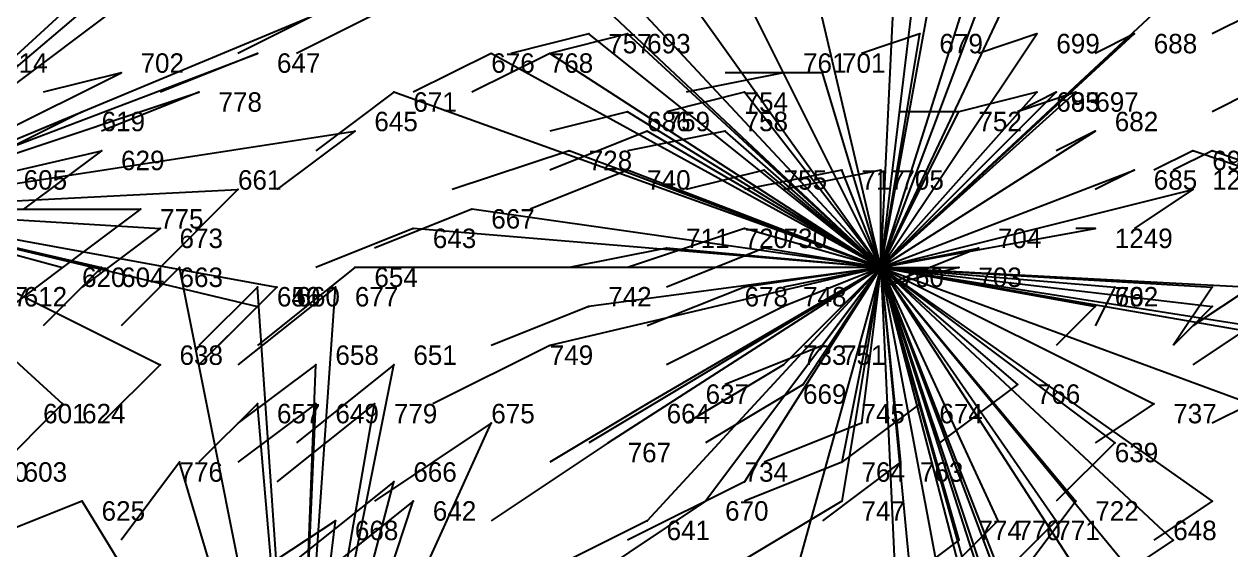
# Model space of a CAD drawing. Extents: x 13.668 to 13.876, y -34.05 to -33.931.
# Drawn here: x 13.737 to 13.799, y -33.9985 to -33.9715 of the extents above; entities that cross this region are included whole.
import ezdxf

# ---------------------------------------------------------------- set-up
doc = ezdxf.new("R2010")
doc.units = 0
for name, color, linetype in [('Facilities', 3, 'CONTINUOUS'), ('Facilities_lines', 3, 'CONTINUOUS'), ('Normals', 1, 'CONTINUOUS'), ('Source_points', 5, 'CONTINUOUS'), ('Text', 3, 'CONTINUOUS')]:
    doc.layers.add(name, color=color, linetype=linetype)

msp = doc.modelspace()

# ---------------------------------------------------------------- linework, layer by layer
at = {"layer": 'Facilities', "color": 3}
msp.add_point((13.781, -33.984, -1.215), dxfattribs=at)
at = {"layer": 'Facilities_lines', "color": 3}
for p, q in [((13.781, -33.984, -1.215), (13.784, -33.959, -1.215)), ((13.781, -33.984, -1.215), (13.785, -33.962, -1.215)), ((13.781, -33.984, -1.215), (13.782, -33.963, -1.215)), ((13.781, -33.984, -1.215), (13.787, -33.965, -1.215)), ((13.781, -33.984, -1.215), (13.777, -33.967, -1.214)), ((13.781, -33.984, -1.215), (13.789, -33.967, -1.214)), ((13.781, -33.984, -1.215), (13.764, -33.968, -1.216)), ((13.781, -33.984, -1.215), (13.773, -33.968, -1.215)), ((13.781, -33.984, -1.215), (13.787, -33.968, -1.214)), ((13.728, -33.981, -1.217), (13.744, -33.969, -1.216)), ((13.781, -33.984, -1.215), (13.767, -33.969, -1.216)), ((13.728, -33.981, -1.217), (13.741, -33.97, -1.217)), ((13.728, -33.981, -1.217), (13.74, -33.97, -1.216)), ((13.781, -33.984, -1.215), (13.771, -33.97, -1.215)), ((13.781, -33.984, -1.215), (13.796, -33.97, -1.214)), ((13.728, -33.981, -1.217), (13.752, -33.971, -1.216)), ((13.781, -33.984, -1.215), (13.766, -33.972, -1.215)), ((13.781, -33.984, -1.215), (13.768, -33.972, -1.216)), ((13.781, -33.984, -1.215), (13.783, -33.972, -1.214)), ((13.781, -33.984, -1.215), (13.794, -33.972, -1.214)), ((13.781, -33.984, -1.215), (13.789, -33.972, -1.215)), ((13.728, -33.981, -1.217), (13.749, -33.973, -1.216)), ((13.781, -33.984, -1.215), (13.761, -33.973, -1.216)), ((13.781, -33.984, -1.215), (13.764, -33.973, -1.215)), ((13.728, -33.981, -1.217), (13.742, -33.974, -1.217)), ((13.781, -33.984, -1.215), (13.776, -33.974, -1.215)), ((13.781, -33.984, -1.215), (13.778, -33.974, -1.214)), ((13.728, -33.981, -1.217), (13.746, -33.975, -1.216)), ((13.781, -33.984, -1.215), (13.756, -33.975, -1.216)), ((13.781, -33.984, -1.215), (13.774, -33.975, -1.214)), ((13.781, -33.984, -1.215), (13.789, -33.975, -1.214)), ((13.781, -33.984, -1.215), (13.79, -33.975, -1.215)), ((13.781, -33.984, -1.215), (13.791, -33.975, -1.214)), ((13.728, -33.981, -1.217), (13.74, -33.976, -1.216)), ((13.781, -33.984, -1.215), (13.768, -33.976, -1.216)), ((13.781, -33.984, -1.215), (13.785, -33.976, -1.214)), ((13.728, -33.981, -1.217), (13.754, -33.977, -1.216)), ((13.781, -33.984, -1.215), (13.769, -33.977, -1.215)), ((13.781, -33.984, -1.215), (13.773, -33.977, -1.216)), ((13.781, -33.984, -1.215), (13.792, -33.977, -1.215)), ((13.728, -33.981, -1.217), (13.741, -33.978, -1.217)), ((13.781, -33.984, -1.215), (13.765, -33.978, -1.216)), ((13.838, -33.992, -1.213), (13.797, -33.978, -1.215)), ((13.838, -33.992, -1.213), (13.798, -33.978, -1.214)), ((13.781, -33.984, -1.215), (13.768, -33.979, -1.215)), ((13.781, -33.984, -1.215), (13.775, -33.979, -1.216)), ((13.781, -33.984, -1.215), (13.779, -33.979, -1.215)), ((13.781, -33.984, -1.215), (13.794, -33.979, -1.214)), ((13.781, -33.984, -1.215), (13.781, -33.979, -1.215)), ((13.728, -33.981, -1.217), (13.748, -33.98, -1.216)), ((13.781, -33.984, -1.215), (13.797, -33.98, -1.213)), ((13.728, -33.981, -1.217), (13.741, -33.984, -1.217)), ((13.728, -33.981, -1.217), (13.739, -33.984, -1.217)), ((13.728, -33.981, -1.217), (13.739, -33.991, -1.217)), ((13.728, -33.981, -1.217), (13.744, -33.989, -1.216)), ((13.728, -33.981, -1.217), (13.749, -33.986, -1.216)), ((13.728, -33.981, -1.217), (13.75, -33.985, -1.216)), ((13.728, -33.981, -1.217), (13.744, -33.982, -1.216)), ((13.728, -33.981, -1.217), (13.743, -33.981, -1.217)), ((13.781, -33.984, -1.215), (13.76, -33.981, -1.215)), ((13.781, -33.984, -1.215), (13.757, -33.982, -1.216)), ((13.781, -33.984, -1.215), (13.774, -33.982, -1.215)), ((13.781, -33.984, -1.215), (13.792, -33.982, -1.213)), ((13.781, -33.984, -1.215), (13.77, -33.983, -1.215)), ((13.781, -33.984, -1.215), (13.775, -33.983, -1.216)), ((13.781, -33.984, -1.215), (13.786, -33.983, -1.215)), ((13.751, -34.014, -1.217), (13.745, -33.984, -1.217)), ((13.781, -33.984, -1.215), (13.754, -33.984, -1.216)), ((13.781, -33.984, -1.215), (13.764, -33.988, -1.215)), ((13.781, -33.984, -1.215), (13.766, -33.986, -1.216)), ((13.781, -33.984, -1.215), (13.767, -33.993, -1.215)), ((13.781, -33.984, -1.215), (13.769, -33.997, -1.216)), ((13.781, -33.984, -1.215), (13.769, -33.991, -1.215)), ((13.781, -33.984, -1.215), (13.771, -33.99, -1.215)), ((13.781, -33.984, -1.215), (13.772, -33.996, -1.215)), ((13.781, -33.984, -1.215), (13.774, -33.985, -1.214)), ((13.781, -33.984, -1.215), (13.774, -33.995, -1.215)), ((13.781, -33.984, -1.215), (13.776, -33.989, -1.215)), ((13.781, -33.984, -1.215), (13.776, -33.986, -1.216)), ((13.781, -33.984, -1.215), (13.776, -34.002, -1.215)), ((13.781, -33.984, -1.215), (13.777, -33.99, -1.216)), ((13.781, -33.984, -1.215), (13.778, -33.988, -1.214)), ((13.781, -33.984, -1.215), (13.779, -33.996, -1.216)), ((13.781, -33.984, -1.215), (13.779, -33.994, -1.215)), ((13.781, -33.984, -1.215), (13.78, -33.992, -1.216)), ((13.781, -33.984, -1.215), (13.784, -34, -1.216)), ((13.781, -33.984, -1.215), (13.804, -33.988, -1.214)), ((13.781, -33.984, -1.215), (13.796, -33.998, -1.214)), ((13.781, -33.984, -1.215), (13.798, -33.986, -1.214)), ((13.781, -33.984, -1.215), (13.793, -33.985, -1.214)), ((13.781, -33.984, -1.215), (13.8, -33.991, -1.214)), ((13.781, -33.984, -1.215), (13.785, -33.984, -1.214)), ((13.781, -33.984, -1.215), (13.787, -34.002, -1.216)), ((13.781, -33.984, -1.215), (13.793, -33.993, -1.215)), ((13.781, -33.984, -1.215), (13.788, -34.002, -1.215)), ((13.781, -33.984, -1.215), (13.783, -33.991, -1.215)), ((13.781, -33.984, -1.215), (13.795, -34.001, -1.216)), ((13.781, -33.984, -1.215), (13.79, -34.008, -1.215)), ((13.781, -33.984, -1.215), (13.787, -34.007, -1.215)), ((13.781, -33.984, -1.215), (13.791, -33.996, -1.214)), ((13.781, -33.984, -1.215), (13.783, -34.005, -1.215)), ((13.781, -33.984, -1.215), (13.798, -33.985, -1.215)), ((13.781, -33.984, -1.215), (13.795, -33.991, -1.215)), ((13.781, -33.984, -1.215), (13.8, -33.987, -1.215)), ((13.781, -33.984, -1.215), (13.782, -34.006, -1.215)), ((13.781, -33.984, -1.215), (13.792, -34.001, -1.214)), ((13.781, -33.984, -1.215), (13.792, -33.986, -1.215)), ((13.781, -33.984, -1.215), (13.782, -33.994, -1.214)), ((13.781, -33.984, -1.215), (13.788, -33.99, -1.214)), ((13.781, -33.984, -1.215), (13.787, -33.997, -1.214)), ((13.781, -33.984, -1.215), (13.79, -33.997, -1.214)), ((13.781, -33.984, -1.215), (13.798, -33.996, -1.215)), ((13.781, -33.984, -1.215), (13.785, -33.998, -1.215)), ((13.781, -33.984, -1.215), (13.789, -34.009, -1.215)), ((13.781, -33.984, -1.215), (13.788, -34.009, -1.215)), ((13.781, -33.984, -1.215), (13.8, -33.985, -1.213)), ((13.751, -34.014, -1.217), (13.749, -33.985, -1.217)), ((13.751, -34.014, -1.217), (13.753, -33.985, -1.217)), ((13.751, -34.014, -1.217), (13.756, -33.989, -1.216)), ((13.751, -34.014, -1.217), (13.752, -33.989, -1.217)), ((13.751, -34.014, -1.217), (13.749, -33.991, -1.217)), ((13.751, -34.014, -1.217), (13.752, -33.991, -1.216)), ((13.751, -34.014, -1.217), (13.755, -33.991, -1.217)), ((13.751, -34.014, -1.217), (13.761, -33.992, -1.217)), ((13.751, -34.014, -1.217), (13.745, -33.994, -1.217)), ((13.751, -34.014, -1.217), (13.756, -33.995, -1.217)), ((13.751, -34.014, -1.217), (13.74, -33.996, -1.217)), ((13.751, -34.014, -1.217), (13.757, -33.996, -1.216)), ((13.751, -34.014, -1.217), (13.753, -33.997, -1.217))]:
    msp.add_line(p, q, dxfattribs=at)
at = {"layer": 'Normals', "color": 1}
for p, q in [((13.752, -33.971, -1.216), (13.748, -33.973, -1.116)), ((13.755, -33.971, -1.215), (13.751, -33.973, -1.115)), ((13.8, -33.971, -1.213), (13.798, -33.972, -1.113)), ((13.766, -33.972, -1.215), (13.762, -33.973, -1.115)), ((13.768, -33.972, -1.216), (13.764, -33.973, -1.116)), ((13.783, -33.972, -1.214), (13.78, -33.973, -1.114)), ((13.789, -33.972, -1.215), (13.786, -33.973, -1.115)), ((13.794, -33.972, -1.214), (13.792, -33.973, -1.114)), ((13.749, -33.973, -1.216), (13.744, -33.975, -1.116)), ((13.761, -33.973, -1.216), (13.757, -33.975, -1.116)), ((13.764, -33.973, -1.215), (13.76, -33.975, -1.115)), ((13.742, -33.974, -1.217), (13.738, -33.975, -1.117)), ((13.776, -33.974, -1.215), (13.771, -33.975, -1.115)), ((13.778, -33.974, -1.214), (13.773, -33.974, -1.114)), ((13.746, -33.975, -1.216), (13.741, -33.977, -1.116)), ((13.756, -33.975, -1.216), (13.752, -33.978, -1.116)), ((13.774, -33.975, -1.214), (13.77, -33.976, -1.114)), ((13.789, -33.975, -1.214), (13.785, -33.976, -1.114)), ((13.79, -33.975, -1.215), (13.788, -33.976, -1.115)), ((13.791, -33.975, -1.214), (13.788, -33.976, -1.114)), ((13.8, -33.975, -1.214), (13.798, -33.976, -1.114)), ((13.74, -33.976, -1.216), (13.736, -33.978, -1.116)), ((13.768, -33.976, -1.216), (13.764, -33.977, -1.116)), ((13.785, -33.976, -1.214), (13.782, -33.976, -1.114)), ((13.754, -33.977, -1.216), (13.75, -33.98, -1.116)), ((13.769, -33.977, -1.215), (13.764, -33.979, -1.115)), ((13.773, -33.977, -1.216), (13.768, -33.978, -1.116)), ((13.792, -33.977, -1.215), (13.79, -33.978, -1.115)), ((13.741, -33.978, -1.217), (13.737, -33.981, -1.117)), ((13.765, -33.978, -1.216), (13.759, -33.98, -1.116)), ((13.797, -33.978, -1.215), (13.795, -33.979, -1.115)), ((13.798, -33.978, -1.214), (13.796, -33.979, -1.114)), ((13.768, -33.979, -1.215), (13.763, -33.981, -1.115)), ((13.775, -33.979, -1.216), (13.771, -33.98, -1.116)), ((13.779, -33.979, -1.215), (13.774, -33.98, -1.115)), ((13.781, -33.979, -1.215), (13.776, -33.98, -1.115)), ((13.794, -33.979, -1.214), (13.792, -33.98, -1.114)), ((13.748, -33.98, -1.216), (13.744, -33.984, -1.116)), ((13.797, -33.98, -1.213), (13.794, -33.982, -1.113)), ((13.743, -33.981, -1.217), (13.739, -33.984, -1.117)), ((13.76, -33.981, -1.215), (13.755, -33.983, -1.115)), ((13.744, -33.982, -1.216), (13.74, -33.985, -1.116)), ((13.757, -33.982, -1.216), (13.752, -33.984, -1.116)), ((13.774, -33.982, -1.215), (13.768, -33.984, -1.115)), ((13.792, -33.982, -1.213), (13.791, -33.982, -1.113)), ((13.77, -33.983, -1.215), (13.765, -33.984, -1.115)), ((13.775, -33.983, -1.216), (13.77, -33.985, -1.116)), ((13.786, -33.983, -1.215), (13.781, -33.985, -1.115)), ((13.739, -33.984, -1.217), (13.735, -33.987, -1.117)), ((13.741, -33.984, -1.217), (13.738, -33.987, -1.117)), ((13.745, -33.984, -1.217), (13.742, -33.987, -1.117)), ((13.754, -33.984, -1.216), (13.749, -33.988, -1.116)), ((13.781, -33.984, -1.215), (13.776, -33.985, -1.115)), ((13.785, -33.984, -1.214), (13.781, -33.985, -1.114)), ((13.749, -33.985, -1.217), (13.746, -33.988, -1.117)), ((13.75, -33.985, -1.216), (13.747, -33.988, -1.116)), ((13.753, -33.985, -1.217), (13.748, -33.989, -1.117)), ((13.774, -33.985, -1.214), (13.769, -33.987, -1.114)), ((13.793, -33.985, -1.214), (13.792, -33.987, -1.114)), ((13.798, -33.985, -1.215), (13.796, -33.988, -1.115)), ((13.8, -33.985, -1.213), (13.797, -33.987, -1.113)), ((13.749, -33.986, -1.216), (13.746, -33.989, -1.116)), ((13.766, -33.986, -1.216), (13.761, -33.988, -1.116)), ((13.776, -33.986, -1.216), (13.77, -33.989, -1.116)), ((13.792, -33.986, -1.215), (13.79, -33.988, -1.115)), ((13.798, -33.986, -1.214), (13.796, -33.988, -1.114)), ((13.8, -33.987, -1.215), (13.797, -33.989, -1.115)), ((13.764, -33.988, -1.215), (13.758, -33.991, -1.115)), ((13.778, -33.988, -1.214), (13.773, -33.99, -1.114)), ((13.744, -33.989, -1.216), (13.741, -33.992, -1.116)), ((13.752, -33.989, -1.217), (13.748, -33.992, -1.117)), ((13.756, -33.989, -1.216), (13.751, -33.993, -1.116)), ((13.776, -33.989, -1.215), (13.771, -33.992, -1.115)), ((13.771, -33.99, -1.215), (13.766, -33.993, -1.115)), ((13.777, -33.99, -1.216), (13.772, -33.993, -1.116)), ((13.788, -33.99, -1.214), (13.784, -33.993, -1.114)), ((13.739, -33.991, -1.217), (13.735, -33.995, -1.117)), ((13.749, -33.991, -1.217), (13.746, -33.994, -1.117)), ((13.752, -33.991, -1.216), (13.748, -33.994, -1.116)), ((13.755, -33.991, -1.217), (13.75, -33.995, -1.117)), ((13.769, -33.991, -1.215), (13.764, -33.994, -1.115)), ((13.783, -33.991, -1.215), (13.779, -33.994, -1.115)), ((13.795, -33.991, -1.215), (13.792, -33.993, -1.115)), ((13.8, -33.991, -1.214), (13.798, -33.992, -1.114)), ((13.761, -33.992, -1.217), (13.755, -33.996, -1.117)), ((13.78, -33.992, -1.216), (13.775, -33.994, -1.116)), ((13.767, -33.993, -1.215), (13.761, -33.997, -1.115)), ((13.793, -33.993, -1.215), (13.79, -33.996, -1.115)), ((13.745, -33.994, -1.217), (13.742, -33.998, -1.117)), ((13.779, -33.994, -1.215), (13.774, -33.996, -1.115)), ((13.782, -33.994, -1.214), (13.778, -33.997, -1.114)), ((13.756, -33.995, -1.217), (13.751, -33.999, -1.117)), ((13.774, -33.995, -1.215), (13.768, -33.998, -1.115)), ((13.74, -33.996, -1.217), (13.735, -33.998, -1.117)), ((13.757, -33.996, -1.216), (13.752, -34, -1.116)), ((13.772, -33.996, -1.215), (13.766, -34, -1.115)), ((13.779, -33.996, -1.216), (13.774, -33.999, -1.116)), ((13.791, -33.996, -1.214), (13.788, -34, -1.114)), ((13.798, -33.996, -1.215), (13.795, -33.998, -1.115)), ((13.753, -33.997, -1.217), (13.75, -33.999, -1.117)), ((13.769, -33.997, -1.216), (13.763, -34, -1.116)), ((13.787, -33.997, -1.214), (13.784, -34, -1.114)), ((13.79, -33.997, -1.214), (13.787, -34, -1.114)), ((13.785, -33.998, -1.215), (13.781, -34.001, -1.115)), ((13.796, -33.998, -1.214), (13.793, -34, -1.114))]:
    msp.add_line(p, q, dxfattribs=at)
at = {"layer": 'Source_points', "color": 5}
for p in [(13.766, -33.972, -1.215), (13.768, -33.972, -1.216), (13.783, -33.972, -1.214), (13.789, -33.972, -1.215), (13.794, -33.972, -1.214), (13.749, -33.973, -1.216), (13.761, -33.973, -1.216), (13.764, -33.973, -1.215), (13.742, -33.974, -1.217), (13.776, -33.974, -1.215), (13.778, -33.974, -1.214), (13.746, -33.975, -1.216), (13.756, -33.975, -1.216), (13.774, -33.975, -1.214), (13.789, -33.975, -1.214), (13.79, -33.975, -1.215), (13.791, -33.975, -1.214), (13.74, -33.976, -1.216), (13.768, -33.976, -1.216), (13.785, -33.976, -1.214), (13.754, -33.977, -1.216), (13.769, -33.977, -1.215), (13.773, -33.977, -1.216), (13.792, -33.977, -1.215), (13.741, -33.978, -1.217), (13.765, -33.978, -1.216), (13.797, -33.978, -1.215), (13.798, -33.978, -1.214), (13.768, -33.979, -1.215), (13.775, -33.979, -1.216), (13.779, -33.979, -1.215), (13.781, -33.979, -1.215), (13.794, -33.979, -1.214), (13.748, -33.98, -1.216), (13.797, -33.98, -1.213), (13.743, -33.981, -1.217), (13.76, -33.981, -1.215), (13.744, -33.982, -1.216), (13.757, -33.982, -1.216), (13.774, -33.982, -1.215), (13.792, -33.982, -1.213), (13.77, -33.983, -1.215), (13.775, -33.983, -1.216), (13.786, -33.983, -1.215), (13.739, -33.984, -1.217), (13.741, -33.984, -1.217), (13.745, -33.984, -1.217), (13.754, -33.984, -1.216), (13.785, -33.984, -1.214), (13.749, -33.985, -1.217), (13.75, -33.985, -1.216), (13.753, -33.985, -1.217), (13.774, -33.985, -1.214), (13.793, -33.985, -1.214), (13.798, -33.985, -1.215), (13.749, -33.986, -1.216), (13.766, -33.986, -1.216), (13.776, -33.986, -1.216), (13.792, -33.986, -1.215), (13.798, -33.986, -1.214), (13.764, -33.988, -1.215), (13.778, -33.988, -1.214), (13.744, -33.989, -1.216), (13.752, -33.989, -1.217), (13.756, -33.989, -1.216), (13.776, -33.989, -1.215), (13.771, -33.99, -1.215), (13.777, -33.99, -1.216), (13.788, -33.99, -1.214), (13.739, -33.991, -1.217), (13.749, -33.991, -1.217), (13.752, -33.991, -1.216), (13.755, -33.991, -1.217), (13.769, -33.991, -1.215), (13.783, -33.991, -1.215), (13.795, -33.991, -1.215), (13.761, -33.992, -1.217), (13.78, -33.992, -1.216), (13.767, -33.993, -1.215), (13.793, -33.993, -1.215), (13.745, -33.994, -1.217), (13.779, -33.994, -1.215), (13.782, -33.994, -1.214), (13.756, -33.995, -1.217), (13.774, -33.995, -1.215), (13.74, -33.996, -1.217), (13.757, -33.996, -1.216), (13.772, -33.996, -1.215), (13.779, -33.996, -1.216), (13.791, -33.996, -1.214), (13.798, -33.996, -1.215), (13.753, -33.997, -1.217), (13.769, -33.997, -1.216), (13.787, -33.997, -1.214), (13.79, -33.997, -1.214), (13.785, -33.998, -1.215), (13.796, -33.998, -1.214)]:
    msp.add_point(p, dxfattribs=at)

# ---------------------------------------------------------------- texts
at = {"layer": 'Text', "color": 3}
for s, p in [('757', (13.767, -33.973, -1.215)), ('693', (13.769, -33.973, -1.216)), ('679', (13.784, -33.973, -1.214)), ('699', (13.79, -33.973, -1.215)), ('688', (13.795, -33.973, -1.214)), ('614', (13.736, -33.974, -1.216)), ('702', (13.743, -33.974, -1.217)), ('647', (13.75, -33.974, -1.216)), ('676', (13.761, -33.974, -1.216)), ('768', (13.764, -33.974, -1.215)), ('761', (13.777, -33.974, -1.215)), ('701', (13.779, -33.974, -1.214)), ('778', (13.747, -33.976, -1.216)), ('671', (13.757, -33.976, -1.216)), ('754', (13.774, -33.976, -1.214)), ('683', (13.79, -33.976, -1.214)), ('695', (13.79, -33.976, -1.215)), ('697', (13.792, -33.976, -1.214)), ('619', (13.741, -33.977, -1.216)), ('645', (13.755, -33.977, -1.216)), ('686', (13.769, -33.977, -1.216)), ('759', (13.77, -33.977, -1.215)), ('758', (13.774, -33.977, -1.216)), ('752', (13.786, -33.977, -1.214)), ('682', (13.793, -33.977, -1.215)), ('629', (13.742, -33.979, -1.217)), ('728', (13.766, -33.979, -1.216)), ('694', (13.798, -33.979, -1.215)), ('605', (13.737, -33.98, -1.216)), ('661', (13.748, -33.98, -1.216)), ('740', (13.769, -33.98, -1.215)), ('755', (13.776, -33.98, -1.216)), ('717', (13.78, -33.98, -1.215)), ('705', (13.782, -33.98, -1.215)), ('685', (13.795, -33.98, -1.214)), ('1251', (13.798, -33.98, -1.213)), ('775', (13.744, -33.982, -1.217)), ('667', (13.761, -33.982, -1.215)), ('673', (13.745, -33.983, -1.216)), ('643', (13.758, -33.983, -1.216)), ('711', (13.771, -33.983, -1.215)), ('720', (13.774, -33.983, -1.215)), ('730', (13.776, -33.983, -1.216)), ('704', (13.787, -33.983, -1.215)), ('1249', (13.793, -33.983, -1.213)), ('620', (13.74, -33.985, -1.217)), ('604', (13.742, -33.985, -1.217)), ('663', (13.745, -33.985, -1.217)), ('654', (13.755, -33.985, -1.216)), ('760', (13.782, -33.985, -1.215)), ('703', (13.786, -33.985, -1.214)), ('597', (13.735, -33.986, -1.217)), ('612', (13.737, -33.986, -1.217)), ('646', (13.75, -33.986, -1.216)), ('650', (13.75, -33.986, -1.217)), ('660', (13.751, -33.986, -1.216)), ('677', (13.754, -33.986, -1.217)), ('742', (13.767, -33.986, -1.216)), ('678', (13.774, -33.986, -1.214)), ('748', (13.777, -33.986, -1.216)), ('692', (13.793, -33.986, -1.214)), ('762', (13.793, -33.986, -1.215)), ('638', (13.745, -33.989, -1.216)), ('658', (13.753, -33.989, -1.217)), ('651', (13.757, -33.989, -1.216)), ('749', (13.764, -33.989, -1.215)), ('733', (13.777, -33.989, -1.215)), ('751', (13.779, -33.989, -1.214)), ('637', (13.772, -33.991, -1.215)), ('669', (13.777, -33.991, -1.216)), ('766', (13.789, -33.991, -1.214)), ('601', (13.738, -33.992, -1.217)), ('624', (13.74, -33.992, -1.217)), ('657', (13.75, -33.992, -1.217)), ('649', (13.753, -33.992, -1.216)), ('779', (13.756, -33.992, -1.217)), ('675', (13.761, -33.992, -1.217)), ('664', (13.77, -33.992, -1.215)), ('745', (13.78, -33.992, -1.216)), ('674', (13.784, -33.992, -1.215)), ('737', (13.796, -33.992, -1.215)), ('767', (13.768, -33.994, -1.215)), ('639', (13.793, -33.994, -1.215)), ('600', (13.735, -33.995, -1.216)), ('603', (13.737, -33.995, -1.217)), ('776', (13.745, -33.995, -1.217)), ('666', (13.757, -33.995, -1.217)), ('734', (13.774, -33.995, -1.215)), ('764', (13.78, -33.995, -1.215)), ('763', (13.783, -33.995, -1.214)), ('625', (13.741, -33.997, -1.217)), ('642', (13.758, -33.997, -1.216)), ('670', (13.773, -33.997, -1.215)), ('747', (13.78, -33.997, -1.216)), ('722', (13.792, -33.997, -1.214)), ('668', (13.754, -33.998, -1.217)), ('641', (13.77, -33.998, -1.216)), ('774', (13.786, -33.998, -1.215)), ('770', (13.788, -33.998, -1.214)), ('771', (13.79, -33.998, -1.214)), ('648', (13.796, -33.998, -1.214))]:
    msp.add_text(s, height=0.001, dxfattribs=at).set_placement(p)

doc.saveas('drawing.dxf')
